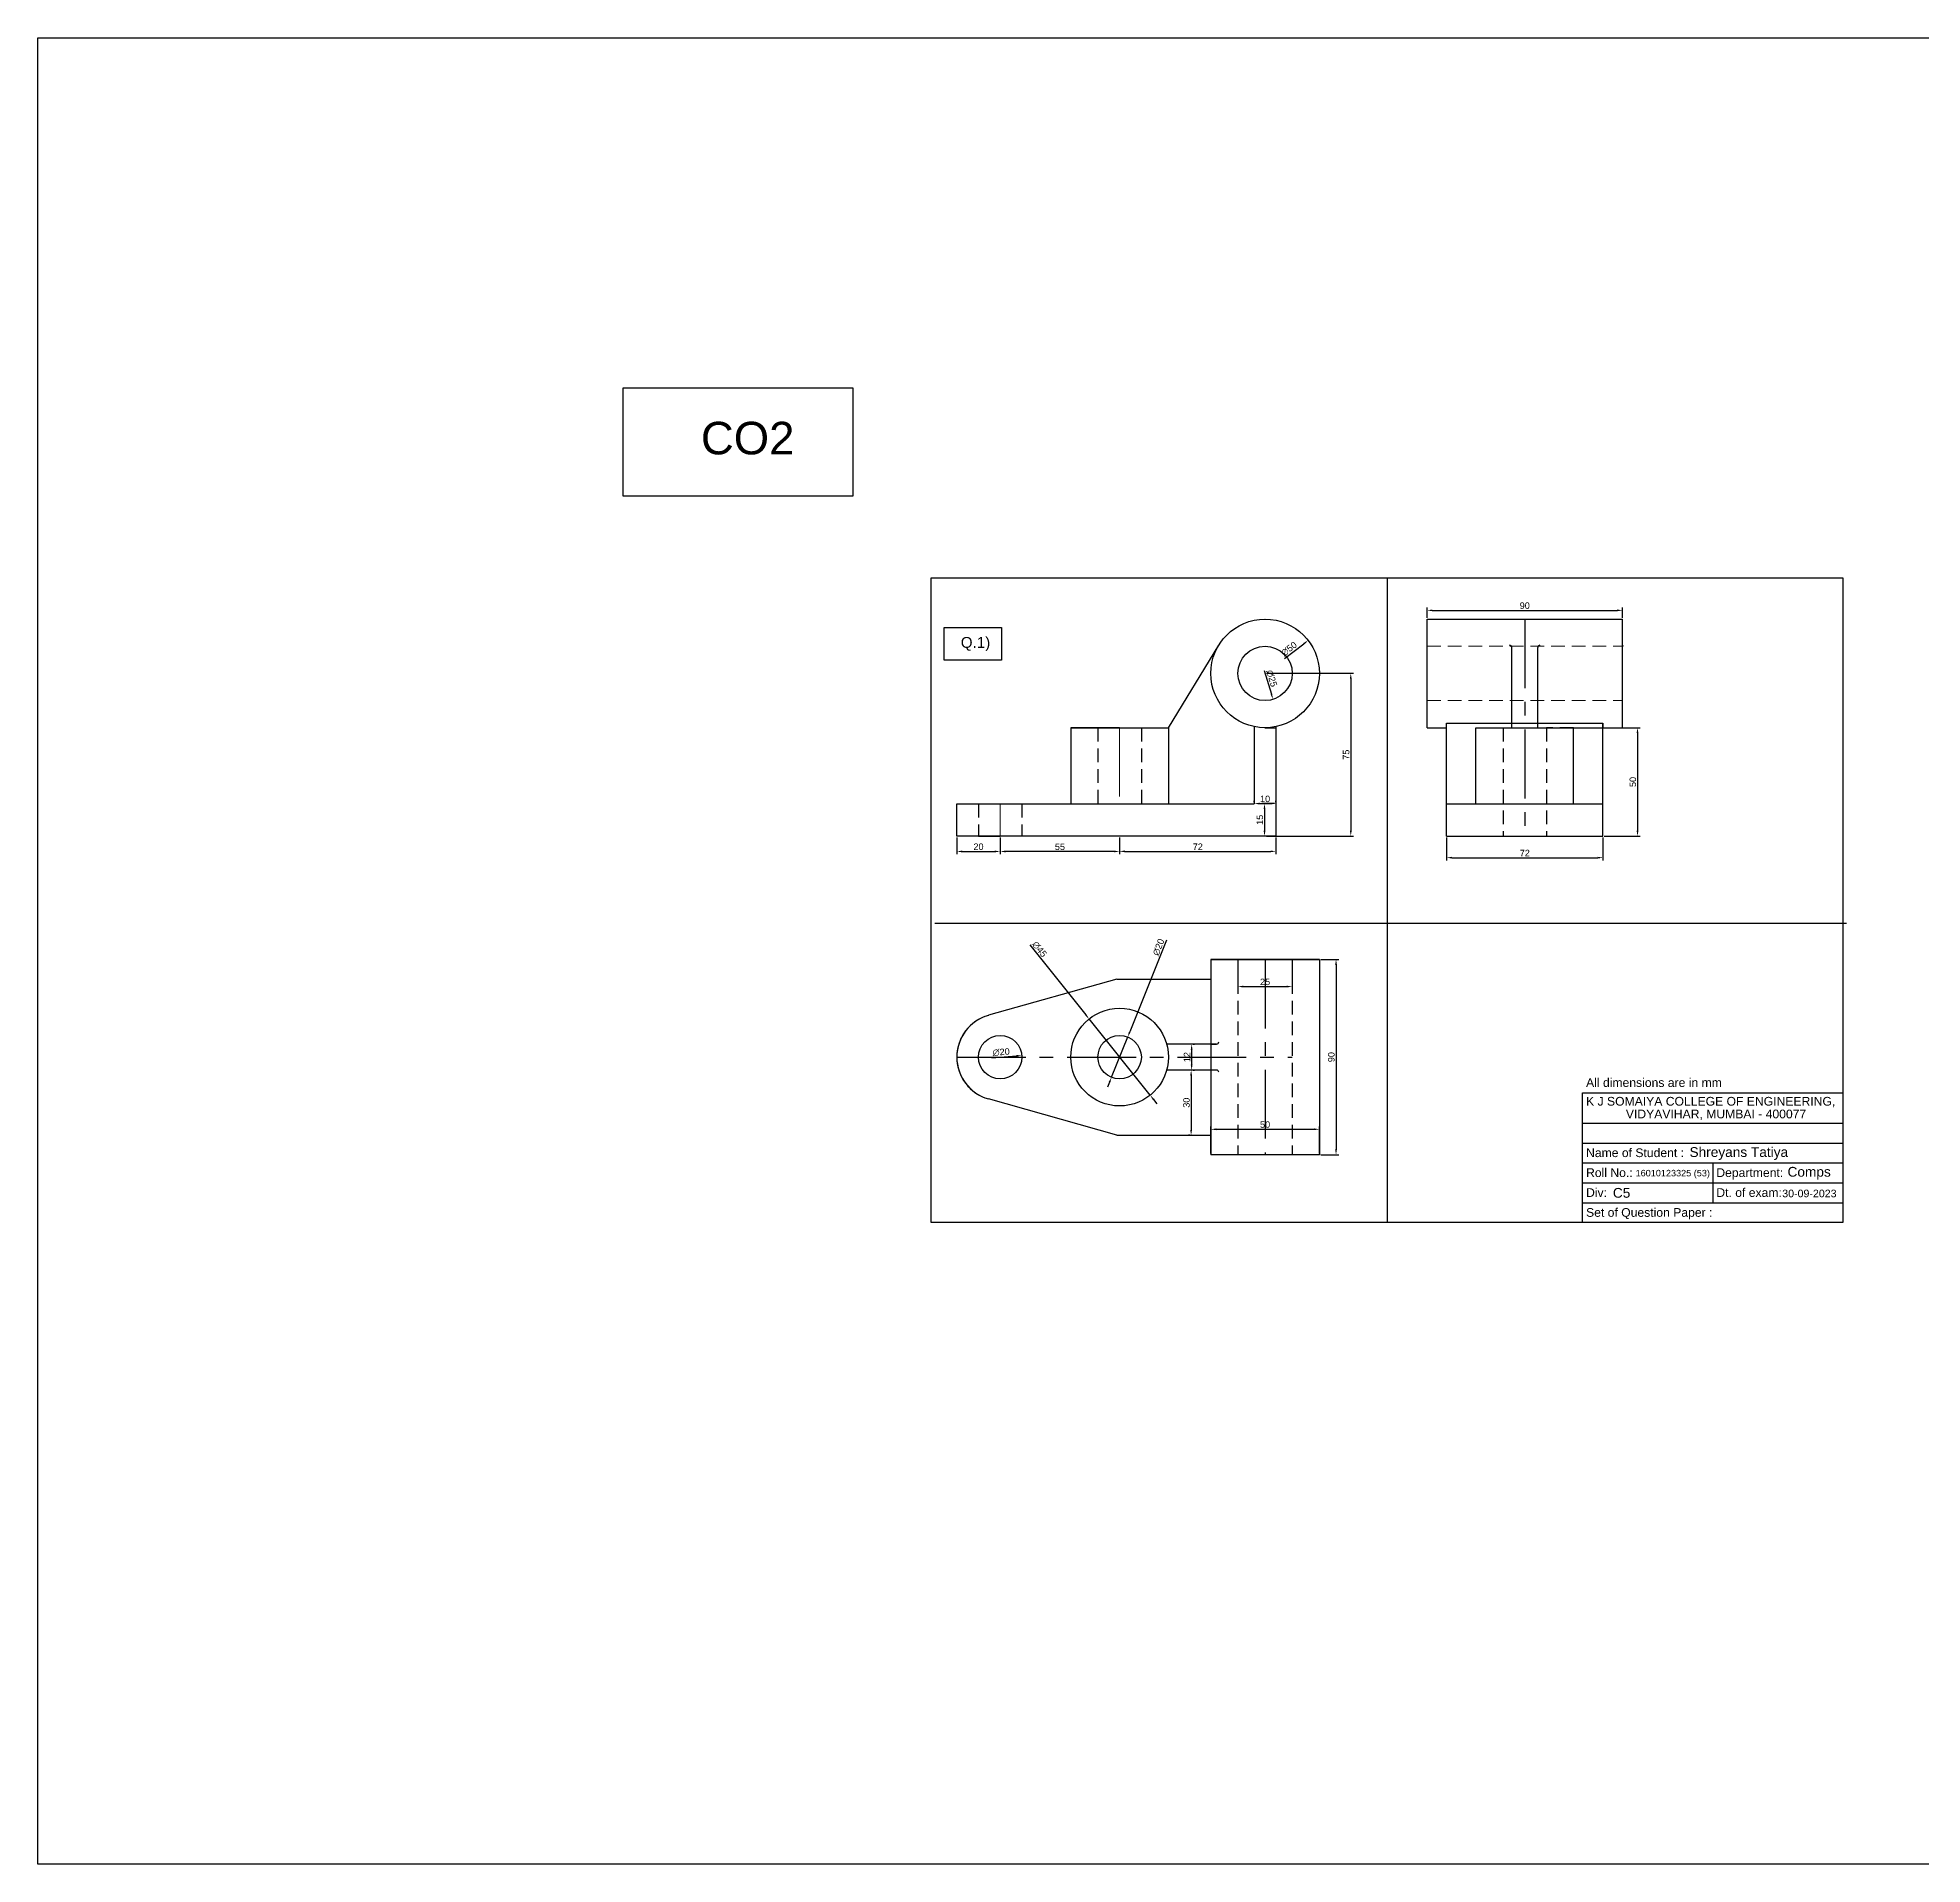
# Model space of a CAD drawing. Header units: millimetres. Extents: x 1946 to 3739, y 871 to 1713.
# Drawn here: x 1946 to 2814, y 871 to 1713 of the extents above; entities that cross this region are included whole.
import ezdxf

# ---------------------------------------------------------------- set-up
doc = ezdxf.new("R2010")
doc.units = ezdxf.units.MM
doc.linetypes.add('CENTER', pattern=[50.8, 31.75, -6.35, 6.35, -6.35])
doc.linetypes.add('HIDDEN', pattern=[9.525, 6.35, -3.175])
doc.styles.get("Standard").update_dxf_attribs({"font": 'arial.ttf'})
doc.dimstyles.new('ISO-25', dxfattribs={"dimtxt": 3, "dimasz": 2.5, "dimexe": 1.25, "dimexo": 0.625, "dimtad": 1, "dimdec": 0, "dimdsep": 46, "dimtxsty": 'Standard', "dimcen": 2.5, "dimadec": 0, "dimazin": 0, "dimtfac": 1, "dimtdec": 0, "dimtmove": 0, "dimatfit": 3, "dimfxl": 1, "dimarcsym": 0})

# ---------------------------------------------------------------- blocks, each defined once
blk = doc.blocks.new('*D4')
at = {"color": 0, "linetype": 'CENTER', "lineweight": -2, "transparency": 16777216}
blk.add_line((2510.47, 1421.11), (2513.74, 1410.26), dxfattribs=at)
at = {"color": 0, "linetype": 'CENTER', "lineweight": -3, "transparency": 16777216}
blk.add_solid([(2514.14, 1410.38), (2513.34, 1410.14), (2514.47, 1407.87)], dxfattribs=at)
at = {"layer": 'Defpoints', "color": 0, "linetype": 'CENTER', "lineweight": -3, "transparency": 16777216}
for p in [(2507.24, 1431.8), (2514.47, 1407.87)]:
    blk.add_point(p, dxfattribs=at)
at = {"color": 0, "linetype": 'CENTER', "transparency": 16777216, "insert": (2513.89, 1417.53), "char_height": 3, "attachment_point": 5, "rotation": 286.78956}
blk.add_mtext('∅25', dxfattribs=at)
blk = doc.blocks.new('*D5')
at = {"color": 0, "linetype": 'CENTER', "lineweight": -2, "transparency": 16777216}
blk.add_line((2519.74, 1426.65), (2528.71, 1433.53), dxfattribs=at)
at = {"color": 0, "linetype": 'CENTER', "lineweight": -3, "transparency": 16777216}
blk.add_solid([(2528.46, 1433.86), (2528.96, 1433.2), (2530.69, 1435.05)], dxfattribs=at)
at = {"layer": 'Defpoints', "color": 0, "linetype": 'CENTER', "lineweight": -3, "transparency": 16777216}
for p in [(2530.69, 1435.05), (2491.02, 1404.62)]:
    blk.add_point(p, dxfattribs=at)
at = {"color": 0, "linetype": 'CENTER', "transparency": 16777216, "insert": (2521.87, 1431.11), "char_height": 3, "attachment_point": 5, "rotation": 37.48514}
blk.add_mtext('∅50', dxfattribs=at)
blk = doc.blocks.new('*D6')
at = {"color": 0, "linetype": 'CENTER', "lineweight": -2, "transparency": 16777216}
blk.add_line((2385.06, 1242.81), (2396.33, 1243.66), dxfattribs=at)
at = {"color": 0, "linetype": 'CENTER', "lineweight": -3, "transparency": 16777216}
blk.add_solid([(2396.3, 1244.07), (2396.37, 1243.24), (2398.83, 1243.84)], dxfattribs=at)
at = {"layer": 'Defpoints', "color": 0, "linetype": 'CENTER', "lineweight": -3, "transparency": 16777216}
for p in [(2378.88, 1242.35), (2398.83, 1243.84)]:
    blk.add_point(p, dxfattribs=at)
at = {"color": 0, "linetype": 'CENTER', "transparency": 16777216, "insert": (2389.28, 1245.37), "char_height": 3, "attachment_point": 5, "rotation": 4.29536}
blk.add_mtext('∅20', dxfattribs=at)
blk = doc.blocks.new('*D7')
at = {"color": 0, "lineweight": -2, "transparency": 16777216}
for p, q in [((2477.02, 1246.59), (2477.02, 1239.59)), ((2477.65, 1249.09), (2478.27, 1249.09)), ((2477.65, 1237.09), (2478.27, 1237.09))]:
    blk.add_line(p, q, dxfattribs=at)
at = {"color": 0, "lineweight": -3, "transparency": 16777216}
for points in [[(2476.61, 1246.59), (2477.44, 1246.59), (2477.02, 1249.09)], [(2476.61, 1239.59), (2477.44, 1239.59), (2477.02, 1237.09)]]:
    blk.add_solid(points, dxfattribs=at)
at = {"layer": 'Defpoints', "color": 0, "lineweight": -3, "transparency": 16777216}
for p in [(2477.02, 1249.09), (2477.02, 1237.09), (2477.02, 1237.09)]:
    blk.add_point(p, dxfattribs=at)
at = {"color": 0, "transparency": 16777216, "insert": (2474.89, 1243.09), "char_height": 3, "attachment_point": 5, "rotation": 90}
blk.add_mtext('12', dxfattribs=at)
blk = doc.blocks.new('*D8')
at = {"color": 0, "lineweight": -2, "transparency": 16777216}
for p, q in [((2498.35, 1287.47), (2498.35, 1274.33)), ((2523.35, 1287.47), (2523.35, 1274.33)), ((2500.85, 1275.58), (2520.85, 1275.58))]:
    blk.add_line(p, q, dxfattribs=at)
at = {"color": 0, "lineweight": -3, "transparency": 16777216}
for points in [[(2500.85, 1276), (2500.85, 1275.16), (2498.35, 1275.58)], [(2520.85, 1276), (2520.85, 1275.16), (2523.35, 1275.58)]]:
    blk.add_solid(points, dxfattribs=at)
at = {"layer": 'Defpoints', "color": 0, "lineweight": -3, "transparency": 16777216}
for p in [(2498.35, 1288.09), (2523.35, 1288.09), (2523.35, 1275.58)]:
    blk.add_point(p, dxfattribs=at)
at = {"color": 0, "transparency": 16777216, "insert": (2510.85, 1277.74), "char_height": 3, "attachment_point": 5}
blk.add_mtext('25', dxfattribs=at)
blk = doc.blocks.new('*D9')
at = {"color": 0, "lineweight": -2, "transparency": 16777216}
for p, q in [((2485.85, 1198.72), (2485.85, 1211.1)), ((2488.35, 1209.85), (2533.35, 1209.85)), ((2535.85, 1198.72), (2535.85, 1211.1))]:
    blk.add_line(p, q, dxfattribs=at)
at = {"color": 0, "lineweight": -3, "transparency": 16777216}
for points in [[(2488.35, 1210.26), (2488.35, 1209.43), (2485.85, 1209.85)], [(2533.35, 1210.26), (2533.35, 1209.43), (2535.85, 1209.85)]]:
    blk.add_solid(points, dxfattribs=at)
at = {"layer": 'Defpoints', "color": 0, "lineweight": -3, "transparency": 16777216}
for p in [(2535.85, 1209.85), (2485.85, 1198.09), (2535.85, 1198.09)]:
    blk.add_point(p, dxfattribs=at)
at = {"color": 0, "transparency": 16777216, "insert": (2510.85, 1212), "char_height": 3, "attachment_point": 5}
blk.add_mtext('50', dxfattribs=at)
blk = doc.blocks.new('*D10')
at = {"color": 0, "lineweight": -2, "transparency": 16777216}
for p, q in [((2536.48, 1288.09), (2544.78, 1288.09)), ((2543.53, 1285.59), (2543.53, 1200.59)), ((2536.48, 1198.09), (2544.78, 1198.09))]:
    blk.add_line(p, q, dxfattribs=at)
at = {"color": 0, "lineweight": -3, "transparency": 16777216}
for points in [[(2543.11, 1285.59), (2543.95, 1285.59), (2543.53, 1288.09)], [(2543.11, 1200.59), (2543.95, 1200.59), (2543.53, 1198.09)]]:
    blk.add_solid(points, dxfattribs=at)
at = {"layer": 'Defpoints', "color": 0, "lineweight": -3, "transparency": 16777216}
for p in [(2535.85, 1288.09), (2535.85, 1198.09), (2543.53, 1198.09)]:
    blk.add_point(p, dxfattribs=at)
at = {"color": 0, "transparency": 16777216, "insert": (2541.37, 1243.09), "char_height": 3, "attachment_point": 5, "rotation": 90}
blk.add_mtext('90', dxfattribs=at)
blk = doc.blocks.new('*D1')
at = {"color": 0, "lineweight": -2, "transparency": 16777216}
for p, q in [((2476.4, 1237.09), (2475.53, 1237.09)), ((2476.78, 1234.59), (2476.78, 1209.59)), ((2476.4, 1207.09), (2475.53, 1207.09))]:
    blk.add_line(p, q, dxfattribs=at)
at = {"color": 0, "lineweight": -3, "transparency": 16777216}
for points in [[(2476.36, 1234.59), (2477.2, 1234.59), (2476.78, 1237.09)], [(2476.36, 1209.59), (2477.2, 1209.59), (2476.78, 1207.09)]]:
    blk.add_solid(points, dxfattribs=at)
at = {"layer": 'Defpoints', "color": 0, "lineweight": -3, "transparency": 16777216}
for p in [(2477.02, 1237.09), (2476.78, 1207.09), (2477.02, 1207.09)]:
    blk.add_point(p, dxfattribs=at)
at = {"color": 0, "transparency": 16777216, "insert": (2474.62, 1222.09), "char_height": 3, "attachment_point": 5, "rotation": 90}
blk.add_mtext('30', dxfattribs=at)
blk = doc.blocks.new('*D11')
at = {"color": 0, "lineweight": -2, "transparency": 16777216}
for p, q in [((2505.85, 1360.46), (2505.85, 1361.13)), ((2508.35, 1359.88), (2513.35, 1359.88)), ((2515.85, 1360.46), (2515.85, 1361.13))]:
    blk.add_line(p, q, dxfattribs=at)
at = {"color": 0, "lineweight": -3, "transparency": 16777216}
for points in [[(2508.35, 1360.3), (2508.35, 1359.46), (2505.85, 1359.88)], [(2513.35, 1360.3), (2513.35, 1359.46), (2515.85, 1359.88)]]:
    blk.add_solid(points, dxfattribs=at)
at = {"layer": 'Defpoints', "color": 0, "lineweight": -3, "transparency": 16777216}
for p in [(2505.85, 1359.83), (2515.85, 1359.88), (2515.85, 1359.83)]:
    blk.add_point(p, dxfattribs=at)
at = {"color": 0, "transparency": 16777216, "insert": (2510.85, 1362.04), "char_height": 3, "attachment_point": 5}
blk.add_mtext('10', dxfattribs=at)
blk = doc.blocks.new('*D12')
at = {"color": 0, "lineweight": -2, "transparency": 16777216}
for p, q in [((2368.85, 1344.21), (2368.85, 1336.57)), ((2371.35, 1337.82), (2386.35, 1337.82)), ((2388.85, 1344.21), (2388.85, 1336.57))]:
    blk.add_line(p, q, dxfattribs=at)
at = {"color": 0, "lineweight": -3, "transparency": 16777216}
for points in [[(2371.35, 1338.24), (2371.35, 1337.41), (2368.85, 1337.82)], [(2386.35, 1338.24), (2386.35, 1337.41), (2388.85, 1337.82)]]:
    blk.add_solid(points, dxfattribs=at)
at = {"layer": 'Defpoints', "color": 0, "lineweight": -3, "transparency": 16777216}
for p in [(2368.85, 1344.83), (2388.85, 1344.83), (2388.85, 1337.82)]:
    blk.add_point(p, dxfattribs=at)
at = {"color": 0, "transparency": 16777216, "insert": (2378.85, 1339.98), "char_height": 3, "attachment_point": 5}
blk.add_mtext('20', dxfattribs=at)
blk = doc.blocks.new('*D13')
at = {"color": 0, "lineweight": -2, "transparency": 16777216}
for p, q in [((2388.85, 1344.21), (2388.85, 1336.57)), ((2441.35, 1337.82), (2391.35, 1337.82)), ((2443.85, 1344.21), (2443.85, 1336.57))]:
    blk.add_line(p, q, dxfattribs=at)
at = {"color": 0, "lineweight": -3, "transparency": 16777216}
for points in [[(2391.35, 1338.24), (2391.35, 1337.41), (2388.85, 1337.82)], [(2441.35, 1338.24), (2441.35, 1337.41), (2443.85, 1337.82)]]:
    blk.add_solid(points, dxfattribs=at)
at = {"layer": 'Defpoints', "color": 0, "lineweight": -3, "transparency": 16777216}
for p in [(2388.85, 1344.83), (2388.85, 1337.82), (2443.85, 1344.83)]:
    blk.add_point(p, dxfattribs=at)
at = {"color": 0, "transparency": 16777216, "insert": (2416.35, 1339.97), "char_height": 3, "attachment_point": 5}
blk.add_mtext('55', dxfattribs=at)
blk = doc.blocks.new('*D14')
at = {"color": 0, "lineweight": -2, "transparency": 16777216}
for p, q in [((2443.85, 1344.21), (2443.85, 1336.62)), ((2446.35, 1337.87), (2513.35, 1337.87)), ((2515.85, 1344.21), (2515.85, 1336.62))]:
    blk.add_line(p, q, dxfattribs=at)
at = {"color": 0, "lineweight": -3, "transparency": 16777216}
for points in [[(2446.35, 1338.29), (2446.35, 1337.45), (2443.85, 1337.87)], [(2513.35, 1338.29), (2513.35, 1337.45), (2515.85, 1337.87)]]:
    blk.add_solid(points, dxfattribs=at)
at = {"layer": 'Defpoints', "color": 0, "lineweight": -3, "transparency": 16777216}
for p in [(2443.85, 1344.83), (2515.85, 1344.83), (2515.85, 1337.87)]:
    blk.add_point(p, dxfattribs=at)
at = {"color": 0, "transparency": 16777216, "insert": (2479.85, 1340), "char_height": 3, "attachment_point": 5}
blk.add_mtext('72', dxfattribs=at)
blk = doc.blocks.new('*D2')
at = {"color": 0, "lineweight": -2, "transparency": 16777216}
for p, q in [((2511.46, 1419.9), (2551.57, 1419.9)), ((2550.32, 1417.4), (2550.32, 1347.4)), ((2511.46, 1344.9), (2551.57, 1344.9))]:
    blk.add_line(p, q, dxfattribs=at)
at = {"color": 0, "lineweight": -3, "transparency": 16777216}
for points in [[(2549.91, 1417.4), (2550.74, 1417.4), (2550.32, 1419.9)], [(2549.91, 1347.4), (2550.74, 1347.4), (2550.32, 1344.9)]]:
    blk.add_solid(points, dxfattribs=at)
at = {"layer": 'Defpoints', "color": 0, "lineweight": -3, "transparency": 16777216}
for p in [(2510.83, 1419.9), (2510.83, 1344.9), (2550.32, 1344.9)]:
    blk.add_point(p, dxfattribs=at)
at = {"color": 0, "transparency": 16777216, "insert": (2548.17, 1382.4), "char_height": 3, "attachment_point": 5, "rotation": 90}
blk.add_mtext('75', dxfattribs=at)
blk = doc.blocks.new('*D3')
at = {"color": 0, "lineweight": -2, "transparency": 16777216}
for p, q in [((2515.23, 1359.88), (2509.33, 1359.88)), ((2510.58, 1357.38), (2510.58, 1347.38)), ((2515.23, 1344.88), (2509.33, 1344.88))]:
    blk.add_line(p, q, dxfattribs=at)
at = {"color": 0, "lineweight": -3, "transparency": 16777216}
for points in [[(2510.17, 1357.38), (2511, 1357.38), (2510.58, 1359.88)], [(2510.17, 1347.38), (2511, 1347.38), (2510.58, 1344.88)]]:
    blk.add_solid(points, dxfattribs=at)
at = {"layer": 'Defpoints', "color": 0, "lineweight": -3, "transparency": 16777216}
for p in [(2515.85, 1359.88), (2510.58, 1344.88), (2515.85, 1344.88)]:
    blk.add_point(p, dxfattribs=at)
at = {"color": 0, "transparency": 16777216, "insert": (2508.43, 1352.38), "char_height": 3, "attachment_point": 5, "rotation": 90}
blk.add_mtext('15', dxfattribs=at)
blk = doc.blocks.new('*D15')
at = {"color": 0, "lineweight": -2, "transparency": 16777216}
for p, q in [((2585.45, 1445.46), (2585.45, 1450.14)), ((2675.45, 1445.46), (2675.45, 1450.14)), ((2587.95, 1448.89), (2672.95, 1448.89))]:
    blk.add_line(p, q, dxfattribs=at)
at = {"color": 0, "lineweight": -3, "transparency": 16777216}
for points in [[(2587.95, 1449.3), (2587.95, 1448.47), (2585.45, 1448.89)], [(2672.95, 1449.3), (2672.95, 1448.47), (2675.45, 1448.89)]]:
    blk.add_solid(points, dxfattribs=at)
at = {"layer": 'Defpoints', "color": 0, "lineweight": -3, "transparency": 16777216}
for p in [(2585.45, 1444.83), (2675.45, 1448.89), (2675.45, 1444.83)]:
    blk.add_point(p, dxfattribs=at)
at = {"color": 0, "transparency": 16777216, "insert": (2630.45, 1451.04), "char_height": 3, "attachment_point": 5}
blk.add_mtext('90', dxfattribs=at)
blk = doc.blocks.new('*D16')
at = {"color": 0, "lineweight": -2, "transparency": 16777216}
for p, q in [((2667.05, 1394.83), (2683.64, 1394.83)), ((2682.39, 1392.33), (2682.39, 1347.33)), ((2667.05, 1344.83), (2683.64, 1344.83))]:
    blk.add_line(p, q, dxfattribs=at)
at = {"color": 0, "lineweight": -3, "transparency": 16777216}
for points in [[(2681.97, 1392.33), (2682.81, 1392.33), (2682.39, 1394.83)], [(2681.97, 1347.33), (2682.81, 1347.33), (2682.39, 1344.83)]]:
    blk.add_solid(points, dxfattribs=at)
at = {"layer": 'Defpoints', "color": 0, "lineweight": -3, "transparency": 16777216}
for p in [(2666.42, 1394.83), (2666.42, 1344.83), (2682.39, 1344.83)]:
    blk.add_point(p, dxfattribs=at)
at = {"color": 0, "transparency": 16777216, "insert": (2680.23, 1369.83), "char_height": 3, "attachment_point": 5, "rotation": 90}
blk.add_mtext('50', dxfattribs=at)
blk = doc.blocks.new('*D17')
at = {"color": 0, "lineweight": -2, "transparency": 16777216}
for p, q in [((2594.47, 1344.21), (2594.47, 1333.71)), ((2666.47, 1344.21), (2666.47, 1333.71)), ((2596.97, 1334.96), (2663.97, 1334.96))]:
    blk.add_line(p, q, dxfattribs=at)
at = {"color": 0, "lineweight": -3, "transparency": 16777216}
for points in [[(2596.97, 1335.38), (2596.97, 1334.55), (2594.47, 1334.96)], [(2663.97, 1335.38), (2663.97, 1334.55), (2666.47, 1334.96)]]:
    blk.add_solid(points, dxfattribs=at)
at = {"layer": 'Defpoints', "color": 0, "lineweight": -3, "transparency": 16777216}
for p in [(2594.47, 1344.83), (2666.47, 1344.83), (2666.47, 1334.96)]:
    blk.add_point(p, dxfattribs=at)
at = {"color": 0, "transparency": 16777216, "insert": (2630.47, 1337.09), "char_height": 3, "attachment_point": 5}
blk.add_mtext('72', dxfattribs=at)
blk = doc.blocks.new('*D18')
at = {"color": 0, "linetype": 'Continuous', "lineweight": -2, "transparency": 16777216}
for p, q in [((2402.44, 1294.83), (2428.23, 1262.61)), ((2457.92, 1225.53), (2429.79, 1260.66)), ((2459.48, 1223.58), (2461.04, 1221.63))]:
    blk.add_line(p, q, dxfattribs=at)
at = {"color": 0, "linetype": 'Continuous', "lineweight": -3, "transparency": 16777216}
for points in [[(2428.56, 1262.87), (2427.91, 1262.35), (2429.79, 1260.66)], [(2459.8, 1223.84), (2459.15, 1223.32), (2457.92, 1225.53)]]:
    blk.add_solid(points, dxfattribs=at)
at = {"layer": 'Defpoints', "color": 0, "linetype": 'Continuous', "lineweight": -3, "transparency": 16777216}
for p in [(2429.79, 1260.66), (2457.92, 1225.53)]:
    blk.add_point(p, dxfattribs=at)
at = {"color": 0, "linetype": 'Continuous', "lineweight": 9, "transparency": 16777216, "insert": (2406.95, 1292.78), "char_height": 3, "attachment_point": 5, "rotation": 308.6767}
blk.add_mtext('∅45', dxfattribs=at)
blk = doc.blocks.new('*D19')
at = {"color": 0, "linetype": 'Continuous', "lineweight": -2, "transparency": 16777216}
for p, q in [((2465.51, 1296.97), (2448.52, 1254.69)), ((2440.13, 1233.82), (2447.58, 1252.37)), ((2439.19, 1231.5), (2438.26, 1229.18))]:
    blk.add_line(p, q, dxfattribs=at)
at = {"color": 0, "linetype": 'Continuous', "lineweight": -3, "transparency": 16777216}
for points in [[(2448.13, 1254.85), (2448.9, 1254.54), (2447.58, 1252.37)], [(2438.81, 1231.65), (2439.58, 1231.34), (2440.13, 1233.82)]]:
    blk.add_solid(points, dxfattribs=at)
at = {"layer": 'Defpoints', "color": 0, "linetype": 'Continuous', "lineweight": -3, "transparency": 16777216}
for p in [(2447.58, 1252.37), (2440.13, 1233.82)]:
    blk.add_point(p, dxfattribs=at)
at = {"color": 0, "linetype": 'Continuous', "lineweight": 9, "transparency": 16777216, "insert": (2461.79, 1293.72), "char_height": 3, "attachment_point": 5, "rotation": 68.1013}
blk.add_mtext('∅20', dxfattribs=at)

msp = doc.modelspace()

# ---------------------------------------------------------------- linework, layer by layer
for p, q in [((2357.01, 1463.85), (2777.01, 1463.85)), ((2357.01, 1166.85), (2357.01, 1463.85)), ((2777.01, 1463.85), (2777.01, 1166.85)), ((2510.8, 1444.83), (2510.91, 1444.83)), ((2443.85, 1394.83), (2421.35, 1394.83)), ((2443.85, 1394.83), (2453.85, 1394.83)), ((2443.85, 1394.83), (2466.35, 1394.83)), ((2510.8, 1394.83), (2515.85, 1394.83)), ((2368.85, 1344.83), (2368.85, 1359.83)), ((2388.85, 1359.83), (2398.85, 1359.83)), ((2594.47, 1344.83), (2594.47, 1359.83)), ((2358.69, 1304.85), (2778.69, 1304.85)), ((2485.85, 1288.09), (2535.85, 1288.09)), ((2535.85, 1288.09), (2535.85, 1198.09)), ((2485.85, 1249.09), (2488.5, 1249.09)), ((2657.01, 1226.68), (2777.01, 1226.68)), ((2657.01, 1166.85), (2657.01, 1226.68)), ((2777.01, 1221.85), (2777.01, 1166.85)), ((2657.01, 1212.69), (2777.01, 1212.69)), ((2657.01, 1203.52), (2777.01, 1203.52)), ((2657.01, 1194.35), (2777.01, 1194.35)), ((2717.01, 1194.35), (2717.01, 1176.02)), ((2657.01, 1185.19), (2777.01, 1185.19)), ((2657.01, 1176.02), (2777.01, 1176.02)), ((2777.01, 1166.85), (2357.01, 1166.85)), ((2777.01, 1166.85), (2657.01, 1166.85))]:
    msp.add_line(p, q)
at = {"lineweight": -3}
for p, q in [((2567.01, 1463.85), (2567.01, 1166.85)), ((2594.47, 1394.83), (2594.47, 1396.93)), ((2594.47, 1396.93), (2666.42, 1396.93)), ((2607.95, 1394.83), (2666.42, 1394.83)), ((2666.42, 1394.83), (2666.42, 1396.93))]:
    msp.add_line(p, q, dxfattribs=at)
at = {"lineweight": 30}
for p, q in [((2585.45, 1394.83), (2585.45, 1444.83)), ((2585.45, 1444.83), (2675.45, 1444.83)), ((2675.45, 1394.83), (2675.45, 1444.83)), ((2466.35, 1394.83), (2489.5, 1432.84)), ((2624.45, 1394.83), (2624.45, 1431.84)), ((2636.45, 1394.83), (2636.45, 1431.84)), ((2421.35, 1394.83), (2466.35, 1394.83)), ((2421.35, 1394.83), (2421.35, 1359.83)), ((2466.35, 1394.83), (2466.35, 1359.83)), ((2505.85, 1395.34), (2505.85, 1359.83)), ((2585.45, 1394.83), (2594.47, 1394.83)), ((2594.47, 1394.83), (2594.47, 1396.93)), ((2594.47, 1396.93), (2666.42, 1396.93)), ((2594.47, 1359.83), (2594.47, 1394.83)), ((2607.95, 1359.83), (2607.95, 1394.83)), ((2652.95, 1359.83), (2652.95, 1394.83)), ((2666.42, 1396.93), (2666.42, 1394.83)), ((2666.42, 1359.83), (2666.42, 1394.83)), ((2666.42, 1394.83), (2675.45, 1394.83)), ((2368.85, 1359.83), (2505.85, 1359.83)), ((2594.47, 1359.83), (2666.42, 1359.83)), ((2666.42, 1344.83), (2666.42, 1359.83)), ((2515.85, 1344.83), (2388.85, 1344.83)), ((2515.85, 1344.83), (2443.85, 1344.83)), ((2594.47, 1344.83), (2666.42, 1344.83)), ((2535.85, 1288.09), (2485.85, 1288.09)), ((2485.85, 1288.09), (2485.85, 1198.09)), ((2535.85, 1288.09), (2535.85, 1198.09)), ((2442.57, 1279.07), (2383.41, 1262.34)), ((2488.5, 1249.09), (2465.54, 1249.09)), ((2488.5, 1237.09), (2465.54, 1237.09)), ((2442.57, 1207.12), (2383.41, 1223.85)), ((2535.85, 1198.09), (2485.85, 1198.09))]:
    msp.add_line(p, q, dxfattribs=at)
at = {"linetype": 'CENTER'}
for p, q in [((2630.45, 1444.83), (2630.45, 1344.83)), ((2378.85, 1344.83), (2388.85, 1344.83)), ((2498.35, 1288.09), (2510.85, 1288.09)), ((2510.85, 1288.09), (2510.85, 1198.09)), ((2368.85, 1243.09), (2523.35, 1243.09))]:
    msp.add_line(p, q, dxfattribs=at)
at = {"linetype": 'HIDDEN', "lineweight": 9}
for p, q in [((2585.45, 1432.33), (2675.45, 1432.33)), ((2585.45, 1407.33), (2675.45, 1407.33))]:
    msp.add_line(p, q, dxfattribs=at)
at = {"linetype": 'HIDDEN', "lineweight": 30}
for p, q in [((2433.85, 1394.83), (2433.85, 1359.83)), ((2453.85, 1394.83), (2453.85, 1359.83)), ((2620.45, 1394.83), (2620.45, 1344.83)), ((2640.45, 1394.83), (2640.45, 1344.83)), ((2378.85, 1359.83), (2378.85, 1344.83)), ((2398.85, 1359.83), (2398.85, 1344.83)), ((2498.35, 1288.09), (2498.35, 1198.09)), ((2523.35, 1288.09), (2523.35, 1198.09))]:
    msp.add_line(p, q, dxfattribs=at)
at = {"linetype": 'CENTER', "lineweight": 9}
for p, q in [((2443.85, 1394.83), (2443.85, 1359.83)), ((2388.85, 1344.83), (2388.85, 1359.83))]:
    msp.add_line(p, q, dxfattribs=at)
at = {"linetype": 'HIDDEN'}
for p, q in [((2607.95, 1394.83), (2620.45, 1394.83)), ((2652.95, 1394.83), (2640.45, 1394.83))]:
    msp.add_line(p, q, dxfattribs=at)
at = {"linetype": 'Continuous', "lineweight": 30}
for p, q in [((2442.57, 1279.07), (2485.85, 1279.07)), ((2442.57, 1207.12), (2485.85, 1207.12))]:
    msp.add_line(p, q, dxfattribs=at)
for points in [[(1945.52, 1712.68), (3739.42, 1712.68), (3739.42, 871.26), (1945.52, 871.26)], [(2215.26, 1551.45), (2321.01, 1551.45), (2321.01, 1501.47), (2215.26, 1501.47)], [(2363.07, 1441.03), (2389.4, 1441.03), (2389.4, 1425.91), (2363.07, 1425.91)]]:
    msp.add_lwpolyline(points, close=True)
at = {"lineweight": 30}
msp.add_lwpolyline([(2515.85, 1395.34), (2515.85, 1344.83), (2368.85, 1344.83), (2368.85, 1359.83)], dxfattribs=at)
for centre, radius in [((2510.85, 1419.83), 25), ((2510.85, 1419.83), 12.5), ((2443.85, 1243.09), 22.5), ((2388.85, 1243.09), 10), ((2443.85, 1243.09), 10)]:
    msp.add_circle(centre, radius, dxfattribs=at)
for centre, radius, start, end in [((2623.45, 1431.84), 1, 0, 90), ((2637.45, 1431.84), 1, 90, 180), ((2675.45, 1432.59), 0.252, 270, 90), ((2388.85, 1243.09), 20, 112.9433, 247.0567), ((2488.5, 1250.09), 1, 270, 0), ((2488.5, 1236.09), 1, 0, 90)]:
    msp.add_arc(centre, radius, start, end)
msp.add_arc((2388.85, 1243.09), 20, 105.79227, 254.20773, dxfattribs=at)

# ---------------------------------------------------------------- texts
for s, height, p in [('All dimensions are in mm', 4.0079, (2658.69, 1229.36)), ('K J SOMAIYA COLLEGE OF ENGINEERING, ', 4.0079, (2658.69, 1220.75)), ('VIDYAVIHAR, MUMBAI - 400077', 4.0079, (2677.02, 1214.9)), ('Name of Student : ', 4.0079, (2658.69, 1197.04)), ('Roll No.: ', 4.008, (2658.69, 1187.87)), ('Department: ', 4.0079, (2718.69, 1187.87)), ('Div: ', 4.008, (2658.69, 1178.7)), ('Dt. of exam:', 4.0079, (2718.69, 1178.7)), ('Set of Question Paper : ', 4.0079, (2658.69, 1169.54))]:
    msp.add_text(s, height=height).set_placement(p)
at = {"attachment_point": 1}
for s, width, insert, char_height in [('CO2', 330.1019, (2250.99, 1535.74), 15), ('Q.1)', 45.7284, (2370.69, 1436.62), 5), ('{\\H1.5x;Shreyans Tatiya}', 67.2729, (2706.34, 1201.6), 3), ('16010123325 (53)', 34.3943, (2681.49, 1191.15), 3), ('Comps', 24.6975, (2751.49, 1192.51), 4.5), ('C5', 42.8793, (2671.04, 1182.82), 4.5)]:
    msp.add_mtext_dynamic_manual_height_columns(s, width=width, gutter_width=12.5, heights=[0], dxfattribs=dict(at, insert=insert, char_height=char_height))
at = {"lineweight": -3, "insert": (2749.05, 1182.03), "char_height": 3.5, "attachment_point": 1}
msp.add_mtext_dynamic_manual_height_columns('30-09-2023', width=28.171, gutter_width=12.5, heights=[0], dxfattribs=at)

# ---------------------------------------------------------------- dimensions: what is measured, and where the dimension line sits
for base, p1, p2, picture, middle in [((2675.45, 1448.89), (2585.45, 1444.83), (2675.45, 1444.83), '*D15', (2630.45, 1451.04)), ((2515.85, 1359.88), (2505.85, 1359.83), (2515.85, 1359.83), '*D11', (2510.85, 1362.04)), ((2388.85, 1337.82), (2368.85, 1344.83), (2388.85, 1344.83), '*D12', (2378.85, 1339.98)), ((2388.85, 1337.82), (2443.85, 1344.83), (2388.85, 1344.83), '*D13', (2416.35, 1339.97)), ((2515.85, 1337.87), (2443.85, 1344.83), (2515.85, 1344.83), '*D14', (2479.85, 1340)), ((2666.47, 1334.96), (2594.47, 1344.83), (2666.47, 1344.83), '*D17', (2630.47, 1337.09)), ((2523.35, 1275.58), (2498.35, 1288.09), (2523.35, 1288.09), '*D8', (2510.85, 1277.74)), ((2535.85, 1209.85), (2485.85, 1198.09), (2535.85, 1198.09), '*D9', (2510.85, 1212))]:
    dim = msp.add_linear_dim(base=base, p1=p1, p2=p2, dimstyle='ISO-25')
    dim.commit()
    dim.dimension.update_dxf_attribs({"geometry": picture, "text_midpoint": middle})
at = {"linetype": 'CENTER'}
for p1, p2, picture, middle in [((2491.02, 1404.62), (2530.69, 1435.05), '*D5', (2523.23, 1429.33)), ((2507.24, 1431.8), (2514.47, 1407.87), '*D4', (2511.75, 1416.88)), ((2378.88, 1242.35), (2398.83, 1243.84), '*D6', (2389.45, 1243.14))]:
    dim = msp.add_diameter_dim_2p(p1=p1, p2=p2, dimstyle='ISO-25', dxfattribs=at)
    dim.commit()
    dim.dimension.update_dxf_attribs({"geometry": picture, "text_midpoint": middle, "dimtype": 163})
for base, p1, p2, picture, middle in [((2550.32, 1344.9), (2510.83, 1419.9), (2510.83, 1344.9), '*D2', (2548.17, 1382.4)), ((2682.39, 1344.83), (2666.42, 1394.83), (2666.42, 1344.83), '*D16', (2680.23, 1369.83)), ((2510.58, 1344.88), (2515.85, 1359.88), (2515.85, 1344.88), '*D3', (2508.43, 1352.38)), ((2543.53, 1198.09), (2535.85, 1288.09), (2535.85, 1198.09), '*D10', (2541.37, 1243.09)), ((2477.02, 1237.09), (2477.02, 1249.09), (2477.02, 1237.09), '*D7', (2474.89, 1243.09)), ((2476.78, 1207.09), (2477.02, 1237.09), (2477.02, 1207.09), '*D1', (2474.62, 1222.09))]:
    dim = msp.add_linear_dim(base=base, p1=p1, p2=p2, angle=90, dimstyle='ISO-25')
    dim.commit()
    dim.dimension.update_dxf_attribs({"geometry": picture, "text_midpoint": middle})
at = {"linetype": 'Continuous', "lineweight": 9}
for p1, p2, picture, middle in [((2457.92, 1225.53), (2429.79, 1260.66), '*D18', (2405.2, 1291.38)), ((2440.13, 1233.82), (2447.58, 1252.37), '*D19', (2463.87, 1292.89))]:
    dim = msp.add_diameter_dim_2p(p1=p1, p2=p2, dimstyle='ISO-25', dxfattribs=at)
    dim.commit()
    dim.dimension.update_dxf_attribs({"geometry": picture, "text_midpoint": middle, "dimtype": 163})

doc.saveas('drawing.dxf')
